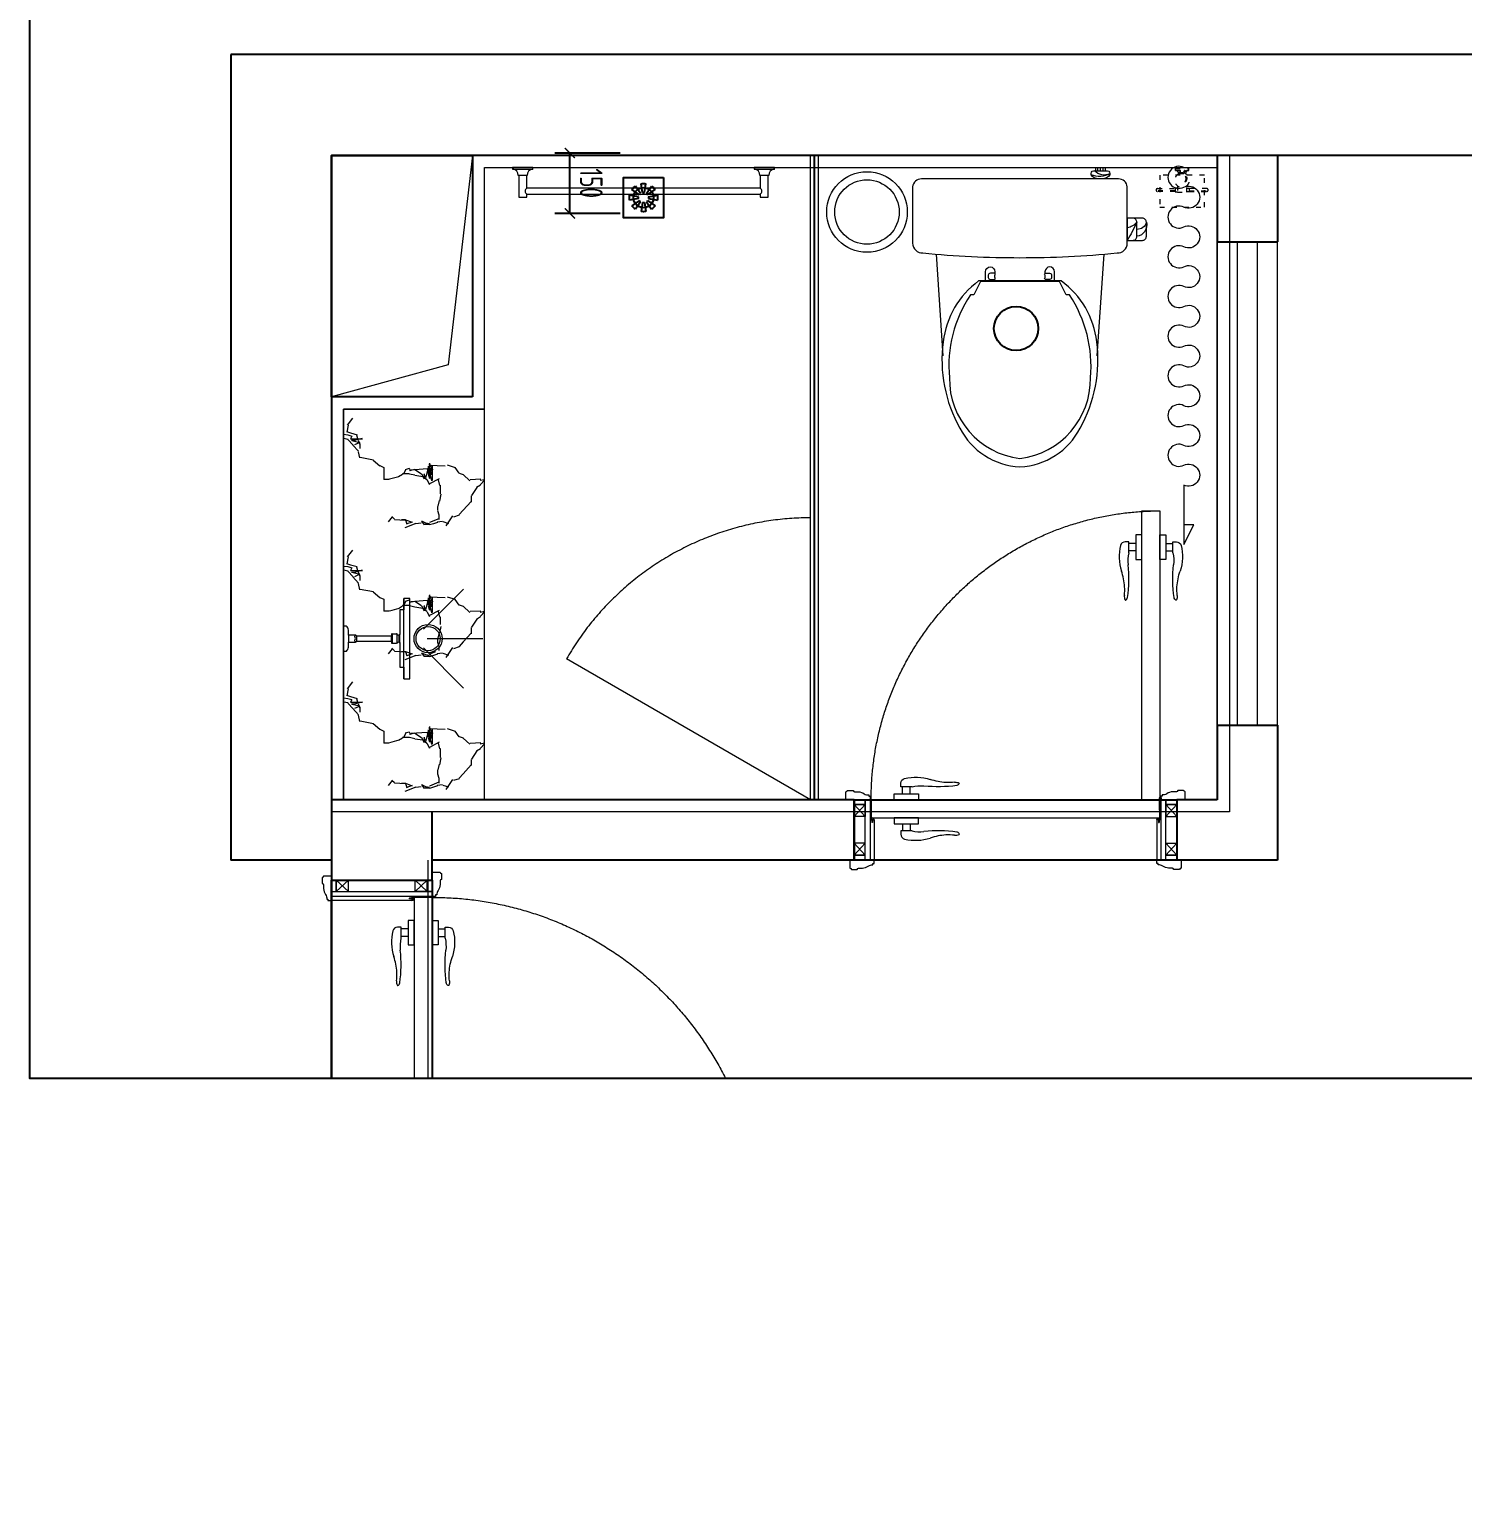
# Model space of a CAD drawing. Header units: millimetres. Extents: x 3162 to 221128, y -144913 to 11496.
# Drawn here: x 39151 to 42710, y -29052 to -25389 of the extents above; entities that cross this region are included whole.
import ezdxf
from ezdxf.xclip import XClip

# ---------------------------------------------------------------- set-up
doc = ezdxf.new("R2010")
doc.units = ezdxf.units.MM
doc.header["$LTSCALE"] = 10
doc.header["$XCLIPFRAME"] = 2
for name, pattern in [('ACAD_ISO03W100', [30, 12, -18]), ('DASH', [8.89, 6.35, -2.54]), ('DOTE', [61.468, 50.8, -5.08, 0.508, -5.08]), ('HIDDEN', [9.525, 6.35, -3.175])]:
    doc.linetypes.add(name, pattern=pattern)
doc.layers.get('Defpoints').update_dxf_attribs({"color": 250})
for name, color, linetype, lineweight in [('FC-Doorsill【门槛线】', 8, 'Continuous', 0), ('FC-Material【地坪分割线】', 138, 'Continuous', 0), ('FF-Complete【墙体完成线】', 6, 'Continuous', 0), ('FF-Curtain【平面窗帘】', 32, 'Continuous', 0), ('FF-Door【门】', 51, 'Continuous', 0), ('FF-FIXT【洁具】', 31, 'Continuous', 0), ('FF-MT【门套】', 20, 'Continuous', 0), ('FF-Win【窗】', 132, 'Continuous', 0), ('FF-【活动成品家具】', 51, 'Continuous', 0), ('Fine【细线】', 250, 'Continuous', 0), ('Hidden【虚线】', 136, 'DASH', 0), ('RC-dimensions', 44, 'Continuous', 0)]:
    doc.layers.add(name, color=color, linetype=linetype, lineweight=lineweight)
for name, color, linetype in [('SYMBOL【符号】', 136, 'Continuous'), ('WALL_NEW【新建墙体】', 4, 'Continuous'), ('WALL【墙体】', 7, 'Continuous'), ('图层5', 251, 'Continuous'), ('屋面', 4, 'Continuous')]:
    doc.layers.add(name, color=color, linetype=linetype)
doc.styles.add('尺寸标注', font='ARCHS.SHX', dxfattribs={"width": 0.8})
doc.dimstyles.new('海龙1：25', dxfattribs={"dimscale": 25, "dimtxt": 2.25, "dimasz": 1, "dimexe": 1.5, "dimexo": 1, "dimgap": 1, "dimtad": 1, "dimdec": 0, "dimrnd": 5, "dimdsep": 46, "dimtxsty": '尺寸标注', "dimblk": 'ARCHTICK', "dimblk1": 'ARCHTICK', "dimblk2": 'ARCHTICK', "dimcen": 1, "dimclrd": 44, "dimclre": 44, "dimclrt": 2, "dimadec": 0, "dimazin": 0, "dimtfac": 1, "dimtdec": 0, "dimtix": 1, "dimtmove": 2, "dimatfit": 3, "dimldrblk": 'hl_arrow2', "dimfxl": 5, "dimfxlon": 1, "dimarcsym": 0})

# ---------------------------------------------------------------- blocks, each defined once
blk = doc.blocks.new('_ArchTick')
at = {"color": 2, "linetype": 'ByBlock', "const_width": 0.15}
blk.add_lwpolyline([(-0.5, -0.5), (0.5, 0.5)], dxfattribs=at)
blk = doc.blocks.new('*D1055')
at = {"layer": 'Defpoints', "color": 0, "transparency": 16777216}
for p in [(35036.2, -23053.3), (35036.2, -23203.3), (35186.2, -23203.3)]:
    blk.add_point(p, dxfattribs=at)
at = {"layer": 'RC-dimensions', "color": 44, "lineweight": -2, "transparency": 16777216}
for p, q in [((35061.2, -23053.3), (35223.7, -23053.3)), ((35186.2, -23053.3), (35186.2, -23203.3)), ((35061.2, -23203.3), (35223.7, -23203.3))]:
    blk.add_line(p, q, dxfattribs=at)
at = {"layer": 'RC-dimensions', "color": 44, "lineweight": -2, "transparency": 16777216, "xscale": 25, "yscale": 25, "zscale": 25}
for p, rotation in [((35186.2, -23053.3), 90), ((35186.2, -23203.3), 270)]:
    blk.add_blockref('_ArchTick', p, dxfattribs=dict(at, rotation=rotation))
at = {"layer": 'RC-dimensions', "color": 2, "transparency": 16777216, "insert": (35133.1, -23128.3), "char_height": 56.25, "attachment_point": 5, "rotation": 90, "style": '尺寸标注'}
blk.add_mtext('150', dxfattribs=at)
blk = doc.blocks.new('hl_arrow2')
at = {"color": 2}
blk.add_line((-0.22, 0), (-1, 0), dxfattribs=at)
blk.add_lwpolyline([(-0.22, 0), (-0.86, -0.69), (-0.65, -0.86), (0, 0), (-0.65, 0.86), (-0.86, 0.69)], close=True, dxfattribs=at)
for points in [[(-0.86, 0.69), (-0.65, 0.86), (-0.22, 0), (0, 0)], [(-0.86, -0.69), (-0.65, -0.86), (-0.22, 0), (0, 0)]]:
    blk.add_solid(points, dxfattribs=at)
blk = doc.blocks.new('马桶平面15')
at = {"color": 251}
for p, q in [((-164.1, 735.1), (-187.7, 735.1)), ((-182.4, 735.2), (-182.4, 743.3)), ((-175.9, 735.1), (-175.9, 743.3)), ((-168.6, 743.3), (-168.6, 735.1))]:
    blk.add_line(p, q, dxfattribs=at)
for points in [[(-171.3, 714.9, 0.288575), (-152.8, 725.1, 0.464141), (-158.6, 735.1), (-164.1, 735.1), (-164.1, 743.3), (-187.7, 743.3), (-187.7, 743.3), (-187.7, 735.1), (-193.2, 735.1, 0.464141), (-199, 725.1, 0.288575), (-180.5, 714.9)], [(-61.5, 462.9), (-61.5, 484.4, -1), (-38, 484.4), (-38, 480.5)], [(109.7, 462.9), (109.7, 484.4, 1), (86.2, 484.4), (86.2, 480.5)], [(26.7, 460.2), (121.9, 460.2), (138.7, 426.6), (147.1, 426.6, -0.17108), (199.3, 221.2, -0.383832), (24.1, 20.6, -0.383832), (-151.1, 221.2, -0.17108), (-98.9, 426.6), (-90.5, 426.6), (-73.7, 460.2), (121.9, 460.2)]]:
    blk.add_lwpolyline(points, format="xyb", dxfattribs=at)
for points in [[(24.1, 519.2, -0.023855), (-216.9, 530.8, -0.42765), (-242.5, 555.3), (-242.5, 695.1, -0.382307), (-220.4, 714.9), (24.1, 714.9), (268.6, 714.9, -0.382307), (290.7, 695.1), (290.7, 555.3, -0.42765), (265.1, 530.8, -0.023855)], [(24.1, 0, -0.272339), (-125.1, 96, -0.163159), (-166.6, 310.4, -0.20934), (-78.5, 461.5), (24.1, 461.5), (126.7, 461.5, -0.20934), (214.8, 310.4, -0.163159), (173.3, 96, -0.272339)]]:
    blk.add_lwpolyline(points, format="xyb", close=True)
for points in [[(-242.5, 617.1), (-242.5, 562.2), (-279.9, 562.2, -0.414214), (-289.9, 572.2), (-289.9, 607.1, -0.414214), (-279.9, 617.1)], [(-242.5, 617.1), (-242.5, 562.2), (-256.2, 562.2, -0.414214), (-266.2, 572.2), (-266.2, 607.1, -0.414214), (-256.2, 617.1)], [(-54.5, 475.5), (-54.5, 470.3, 0.414214), (-49.5, 465.3), (-38.7, 465.3, 0.58538), (-38.5, 470.3), (-38.5, 475.5, 0.58538), (-38.7, 480.5), (-49.5, 480.5, 0.414214)], [(102.7, 475.5), (102.7, 470.3, -0.414214), (97.7, 465.3), (86.9, 465.3, -0.58538), (86.7, 470.3), (86.7, 475.5, -0.58538), (86.9, 480.5), (97.7, 480.5, -0.414214)]]:
    blk.add_lwpolyline(points, format="xyb", close=True, dxfattribs=at)
for points in [[(-184.4, 527.9), (-167.1, 275.7)], [(232.6, 527.9), (215.3, 275.7)]]:
    blk.add_lwpolyline(points)
for centre, radius, start, end in [((-185.1, 755.7), 31.4, 242.8818, 319.142), ((-173.5, 774.1), 53.1, 240.7977, 292.8926), ((-262.7, 600.1), 28.1, 165.5916, 262.7603), ((-267.7, 612.3), 22.8, 193.4235, 273.8412), ((-231.7, 638.1), 46.4, 221.9148, 256.4413), ((180.7, 814.1), 492.5, 204.8643, 210.765)]:
    blk.add_arc(centre, radius, start, end, dxfattribs=at)
blk = doc.blocks.new('花洒平面')
at = {"color": 8}
for p, q in [((0, 207.8), (0, 345.7)), ((-23.2, 198.2), (-122.7, 297.6)), ((23.2, 198.2), (122.7, 297.6)), ((100, 150), (-100, 150)), ((11, 121.4), (-11, 121.4)), ((10, 139.4), (-10, 139.4)), ((9.5, 133.4), (-9.5, 133.4)), ((7.6, 138.4), (-7.5, 138.4)), ((6, 119.4), (-6, 119.4)), ((-8.5, 12), (8.5, 12)), ((-6.5, 32), (6.5, 32))]:
    blk.add_line(p, q, dxfattribs=at)
blk.add_lwpolyline([(11, 131.4, 0.992115), (11, 133.4), (9.5, 133.4, 0.130917), (7.6, 138.4), (9.5, 138.4, 0.413995), (10, 139.4), (71.3, 139.4), (71.3, 150), (100, 150), (100, 165), (-100, 165), (-100, 150), (-71.3, 150), (-71.3, 139.4), (-10, 139.4, 0.413995), (-9.5, 138.4), (-7.5, 138.4, 0.130917), (-9.5, 133.4), (-11, 133.4, 0.992115), (-11, 131.4, 0.003958), (-11, 131.4, 0.080962), (-11, 121.4, 1), (-11, 119.4), (-6, 119.4), (-6, 32), (-6.5, 32, 0.414214), (-8.5, 30), (-8.5, 12), (-21, 12, 0.261972), (-31, 7), (-31, 0), (31, 0), (31, 7, 0.261972), (21, 12), (8.5, 12), (8.5, 30, 0.414214), (6.5, 32), (6, 32), (6, 119.4), (11, 119.4, 1), (11, 121.4, 0.080962), (11, 131.4)], format="xyb")
blk.add_lwpolyline([(8.5, 30, -0.375464), (2.6, 29, 0.238002), (-2.6, 29, -0.375464), (-8.5, 30)], format="xyb", dxfattribs=at)
for radius in [35, 30]:
    blk.add_circle((0, 210), radius, dxfattribs=at)
blk = doc.blocks.new('DOORBLK101')
blk.add_line((-0.5, 0), (0, 0.866))
at = {"color": 8, "linetype": 'HIDDEN', "ltscale": 10}
blk.add_arc((-0.5, 0), 1, 0, 60, dxfattribs=at)
blk = doc.blocks.new('海龙工具_2009110106373373')
at = {"linetype": 'ACAD_ISO03W100', "ltscale": 0.1}
for p, q in [((-16.7, 0), (16.7, 0)), ((-16.7, -5.8), (-16.7, 0)), ((16.7, -5.8), (16.7, 0)), ((-16.7, -5.8), (16.7, -5.8)), ((-9.5, -11.1), (9.5, -11.1)), ((-7.9, -13.8), (7.9, -13.8)), ((-6.9, -13.8), (-6.9, -11.1)), ((6.9, -13.8), (6.9, -11.1))]:
    blk.add_line(p, q, dxfattribs=at)
at = {"color": 8, "linetype": 'ACAD_ISO03W100', "ltscale": 0.1}
for p, q in [((-16.7, -4.4), (16.7, -4.4)), ((-6.6, -13.8), (-6.6, -11.1)), ((-6.1, -13.8), (-6.1, -11.1)), ((-2.5, -13.8), (-2.5, -11.1)), ((5.6, -13.8), (5.6, -11.1)), ((5.9, -13.8), (5.9, -11.1)), ((6.4, -13.8), (6.4, -11.1)), ((7, -33.3), (9.2, -33.3)), ((7.8, -20.3), (11.9, -22.7))]:
    blk.add_line(p, q, dxfattribs=at)
blk.add_lwpolyline([(-55.5, -96.8), (55.2, -96.8), (55.2, -17.4), (-55.5, -17.4)], close=True, dxfattribs=at)
for points in [[(-17.6, -56.1), (-64.4, -56.1)], [(-17.6, -56.7), (-64, -56.7)], [(17.6, -56.1), (64.4, -56.1)], [(17.6, -56.7), (64, -56.7)]]:
    blk.add_lwpolyline(points, dxfattribs=at)
at = {"linetype": 'ACAD_ISO03W100', "ltscale": 0.1}
for points in [[(-61.4, -51), (-17.6, -51)], [(-17.6, -57.8), (-61.4, -57.8)], [(-11.7, -49.5), (-17.6, -49.5), (-17.6, -58.8), (-11.7, -58.8)], [(-11.7, -43.8), (-11.7, -59.9), (11.7, -59.9), (11.7, -43.8)], [(11.7, -49.5), (17.6, -49.5), (17.6, -58.8), (11.7, -58.8)], [(61.4, -51), (17.6, -51)], [(17.6, -57.8), (61.4, -57.8)]]:
    blk.add_lwpolyline(points, dxfattribs=at)
for centre, radius, start, end in [((0, -30), 18.1, 116.1175, 63.8825), ((-20.9, -14.2), 11.8, 15.3828, 45.4987), ((20.9, -14.2), 11.8, 134.5013, 164.6172), ((-61.4, -54.4), 3.41, 90, 270), ((61.4, -54.4), 3.41, 270, 90)]:
    blk.add_arc(centre, radius, start, end, dxfattribs=at)
at = {"color": 8, "linetype": 'ACAD_ISO03W100', "ltscale": 0.1}
for centre, radius, start, end in [((-15.3, -11.8), 11.2, 3.7227, 32.4859), ((-22.2, -12.5), 18.8, 4.2436, 20.7431), ((14.7, -12.4), 11.2, 143.8042, 173.1553), ((16.9, -14.2), 11.8, 134.5013, 164.6172), ((21.6, -18.2), 16.8, 132.4216, 154.9263), ((0.7, -26.4), 9.31, 311.8793, 40.3803), ((0.9, -25.5), 11.4, 317.035, 14.508)]:
    blk.add_arc(centre, radius, start, end, dxfattribs=at)
blk = doc.blocks.new('海龙_05069869')
at = {"layer": 'FF-FIXT【洁具】'}
blk.add_circle((0, 0), 100, dxfattribs=at)
at = {"layer": 'FF-FIXT【洁具】', "color": 9}
blk.add_circle((0, 0), 80, dxfattribs=at)
blk = doc.blocks.new('海龙工具_毛巾架平面')
at = {"linetype": 'ByBlock', "lineweight": 0}
for p, q in [((-323.6, 0.4), (-323.6, 4.4)), ((-275.6, 0.4), (-275.6, 4.4)), ((276.4, 0.4), (276.4, 4.4)), ((324.4, 0.4), (324.4, 4.4))]:
    blk.add_line(p, q, dxfattribs=at)
for points in [[(-289.6, 66.9), (-289.6, 74.4), (-309.6, 74.4), (-309.6, 20.4)], [(310.4, 20.2), (310.4, 74.4), (290.4, 74.4), (290.4, 66.9)], [(290.4, 66.9), (-289.6, 66.9)], [(-289.6, 20.2), (-289.6, 51.9)], [(-289.6, 51.9), (290.4, 51.9)], [(290.4, 51.9), (290.4, 20.4)]]:
    blk.add_lwpolyline(points)
for points in [[(-324.6, 4.4, 0.406293), (-310.6, 20.4), (-288.6, 20.4, 0.411692), (-274.6, 4.4)], [(275.4, 4.4, 0.406293), (289.4, 20.4), (311.4, 20.4, 0.411692), (325.4, 4.4)]]:
    blk.add_lwpolyline(points, format="xyb", dxfattribs=at)
for points in [[(-274.6, 0.4), (-274.6, 4.4), (-324.6, 4.4), (-324.6, 0.4)], [(325.4, 0.4), (325.4, 4.4), (275.4, 4.4), (275.4, 0.4)]]:
    blk.add_lwpolyline(points, close=True, dxfattribs=at)
at = {"color": 250}
for centre, start, end in [((-284.3, 59.4), 125.0015, 234.9985), ((285.2, 59.4), 305.0015, 54.9985)]:
    blk.add_arc(centre, 9.16, start, end, dxfattribs=at)
blk = doc.blocks.new('卫_毛巾架')
blk.add_blockref('海龙工具_毛巾架平面', (0, -0.4))
blk = doc.blocks.new('dsfdsdgds')
at = {"layer": '图层5'}
for p, q in [((372347.6, 3771.9), (372329.2, 3784.8)), ((372350.7, 3775), (372337.8, 3793.4)), ((372355.7, 3777.1), (372351.8, 3799.2)), ((372360, 3777.1), (372363.9, 3799.2)), ((372365.1, 3775), (372377.9, 3793.4)), ((372368.2, 3771.9), (372386.5, 3784.8)), ((372345.5, 3766.9), (372323.4, 3770.8)), ((372345.5, 3762.5), (372323.4, 3758.6)), ((372347.6, 3757.5), (372329.2, 3744.6)), ((372350.7, 3754.4), (372337.8, 3736)), ((372355.7, 3752.3), (372351.8, 3730.2)), ((372360, 3752.3), (372363.9, 3730.2)), ((372365.1, 3754.4), (372377.9, 3736)), ((372368.2, 3757.5), (372386.5, 3744.6)), ((372370.2, 3766.9), (372392.3, 3770.8)), ((372370.2, 3762.5), (372392.3, 3758.6))]:
    blk.add_line(p, q, dxfattribs=at)
for radius, start, end in [(35, 125, 145), (12.6, 125, 145), (35, 80, 100), (12.6, 80, 100), (12.6, 35, 55), (35, 35, 55), (35, 170, 190), (35, 215, 235), (12.6, 170, 190), (12.6, 215, 235), (12.6, 260, 280), (12.6, 305, 325), (12.6, 350, 10), (35, 305, 325), (35, 350, 10), (35, 260, 280)]:
    blk.add_arc((372357.9, 3764.7), radius, start, end, dxfattribs=at)
at = {"layer": '屋面'}
blk.add_lwpolyline([(372307.9, 3714.7), (372407.9, 3714.7), (372407.9, 3814.7), (372307.9, 3814.7)], close=True, dxfattribs=at)
blk = doc.blocks.new('门套线03')
at = {"ltscale": 100}
blk.add_lwpolyline([(60, 0), (60, 19.7, -0.339185), (56.6, 23.1), (42, 23.1, -0.360475), (38.5, 19.7), (29.2, 19.7, 0.137802), (14.5, 14.7, -0.16589), (3.4, 11.9), (3.4, 8.7), (0, 8.7), (0, 0)], format="xyb", close=True, dxfattribs=at)
blk = doc.blocks.new('HL_Door_Hinge')
at = {"color": 0, "linetype": 'DOTE', "ltscale": 0.04}
for p, q in [((-4, 3), (4, 3)), ((0, -1), (0, 7))]:
    blk.add_line(p, q, dxfattribs=at)
at = {"color": 0, "linetype": 'DASH', "ltscale": 5}
for p, q in [((-2, -26), (-2, 0.8)), ((-0.5, -26), (-0.5, 0)), ((0.5, -26), (0.5, 0)), ((2, -26), (2, 0.8)), ((-0.5, -26), (-2, -26)), ((0.5, -26), (2, -26))]:
    blk.add_line(p, q, dxfattribs=at)
for radius in [3, 2]:
    blk.add_circle((0, 3), radius, dxfattribs=at)
blk = doc.blocks.new('HL_Door_Seal')
at = {"color": 0}
for p, q in [((5, 0), (-5, 0)), ((-1, 6), (-0.5, 6.5)), ((-1, 6), (-0.5, 6)), ((-1, 5.5), (-0.5, 6)), ((-1, 5.5), (-0.5, 5.5)), ((-1, 5), (-0.5, 5.5)), ((-1, 4.5), (-0.5, 5)), ((-1, 5), (-0.5, 5)), ((-1, 4.5), (-0.5, 4.5)), ((-1, 4), (-0.5, 4.5)), ((-1, 4), (-0.5, 4)), ((-1, 3.5), (-0.5, 4)), ((-1, 3.5), (-0.5, 3.5)), ((-1, 3), (-0.5, 3.5)), ((-1, 3), (-0.5, 3)), ((-1, 2.5), (-0.5, 3)), ((-1, 2.5), (-0.5, 2.5)), ((-1, 2), (-0.5, 2.5)), ((-1, 2), (-0.5, 2)), ((-1, 1.5), (-0.5, 2)), ((-1, 1.5), (-0.5, 1.5)), ((-1, 1), (-0.5, 1.5)), ((-1, 1), (-0.5, 1)), ((-1, 0.5), (-0.5, 1)), ((-1, 0.5), (-0.5, 0.5)), ((-1, 0), (-0.5, 0.5)), ((-0.5, 6.5), (0.5, 6.5)), ((1, 6), (0.5, 6.5)), ((1, 6), (0.5, 6)), ((1, 5.5), (0.5, 6)), ((1, 5.5), (0.5, 5.5)), ((1, 5), (0.5, 5.5)), ((1, 5), (0.5, 5)), ((1, 4.5), (0.5, 5)), ((1, 4.5), (0.5, 4.5)), ((1, 4), (0.5, 4.5)), ((1, 4), (0.5, 4)), ((1, 3.5), (0.5, 4)), ((1, 3.5), (0.5, 3.5)), ((1, 3), (0.5, 3.5)), ((1, 3), (0.5, 3)), ((1, 2.5), (0.5, 3)), ((1, 2.5), (0.5, 2.5)), ((1, 2), (0.5, 2.5)), ((1, 2), (0.5, 2)), ((1, 1.5), (0.5, 2)), ((1, 1.5), (0.5, 1.5)), ((1, 1), (0.5, 1.5)), ((1, 1), (0.5, 1)), ((1, 0.5), (0.5, 1)), ((1, 0.5), (0.5, 0.5)), ((1, 0), (0.5, 0.5))]:
    blk.add_line(p, q, dxfattribs=at)
blk.add_lwpolyline([(-3.9, -1, 0.774597), (3.9, -1)], format="xyb", close=True, dxfattribs=at)
blk.add_arc((0, 0), 5, 180, 0.0005, dxfattribs=at)
blk = doc.blocks.new('门把手02')
at = {"color": 250}
for p, q in [((-13.5, 32.2), (-13.5, 40.9)), ((-30.4, 14.6), (-15.2, 14.6)), ((-30.4, 0), (-30.4, 14.6)), ((30.4, 0), (-30.4, 0)), ((-15.2, 14.6), (19.6, 14.6)), ((-15.2, 14.6), (19.6, 14.6)), ((12.9, 32.2), (-13.5, 32.2)), ((-9.4, 14.6), (-9.4, 32.2)), ((9.4, 14.6), (9.4, 32.2)), ((19.6, 14.6), (30.4, 14.6)), ((30.4, 14.6), (30.4, 0))]:
    blk.add_line(p, q, dxfattribs=at)
at = {"color": 250, "extrusion": (0, 0, -1)}
for centre, major_axis, start_param, end_param in [((-1.3, 40.9), (-8.59, 8.59), 5.497787, 6.813202), ((23.4, -64.1), (-0.1, 120), -0.233047, 0.306451), ((107.8, 189.2), (1.8, 147), 3.194781, 3.464277), ((105.2, 172), (-91.7, 91.7), 3.813778, 3.981187), ((122.5, 24), (-13.7, 13.7), 0.647464, 1.248663), ((124, 43.6), (5.92, 5.92), 1.238085, 2.228964), ((130.6, 40.4), (-0.729, 0.729), 1.325662, 2.819982), ((12.9, 37.2), (3.58, 3.58), 2.124304, 2.356194), ((33.8, -51.4), (0, 86), -0.231441, 0.114669), ((79.3, 368.4), (-0.1, 336.3), 3.005111, 3.247916)]:
    blk.add_ellipse(centre, major_axis=major_axis, ratio=1, start_param=start_param, end_param=end_param, dxfattribs=at)
blk = doc.blocks.new('hld_1_819.978_250_门把手02_门套线03_45_0_0_3_40_0_1_1')
at = {"layer": 'FC-Doorsill【门槛线】'}
for p, q in [((-0.5, 0.1389), (0.5, 0.1389)), ((-0.5, -0.1389), (0.5, -0.1389))]:
    blk.add_line(p, q, dxfattribs=at)
at = {"layer": 'FF-Door【门】'}
blk.add_lwpolyline([(-0.4528, 0.1389), (-0.4028, 0.1389), (-0.4028, 1.0444), (-0.4528, 1.0444)], close=True, dxfattribs=at)
at = {"layer": 'FF-Door【门】', "color": 250, "linetype": 'ACAD_ISO03W100', "ltscale": 0.104167}
blk.add_lwpolyline([(-0.4528, 0.1389), (0.4528, 0.1389), (0.4528, 0.0889), (-0.4528, 0.0889)], close=True, dxfattribs=at)
at = {"layer": 'FF-Door【门】', "color": 8, "linetype": 'HIDDEN', "ltscale": 60}
blk.add_arc((-0.4528, 0.1389), 0.9056, 0, 90, dxfattribs=at)
at = {"layer": 'FF-MT【门套】', "color": 250}
for p, q in [((-0.4689, 0.1256), (-0.5, 0.0922)), ((-0.4689, 0.0922), (-0.5, 0.1256)), ((0.4689, 0.1256), (0.5, 0.0922)), ((0.4689, 0.0922), (0.5, 0.1256)), ((-0.5, -0.0922), (-0.4689, -0.1256)), ((-0.5, -0.1256), (-0.4689, -0.0922)), ((0.5, -0.0922), (0.4689, -0.1256)), ((0.5, -0.1256), (0.4689, -0.0922))]:
    blk.add_line(p, q, dxfattribs=at)
for points in [[(-0.5, 0.1389), (-0.4689, 0.1389), (-0.4689, 0.1256), (-0.5, 0.1256)], [(-0.4689, 0.1256), (-0.4689, 0.0922), (-0.5, 0.0922), (-0.5, 0.1256)], [(-0.4689, 0.1389), (-0.4556, 0.1389), (-0.4556, -0.1389), (-0.4689, -0.1389)], [(0.4689, 0.1389), (0.4556, 0.1389), (0.4556, -0.1389), (0.4689, -0.1389)], [(0.5, 0.1389), (0.4689, 0.1389), (0.4689, 0.1256), (0.5, 0.1256)], [(0.4689, 0.1256), (0.4689, 0.0922), (0.5, 0.0922), (0.5, 0.1256)], [(-0.5, -0.0922), (-0.5, -0.1256), (-0.4689, -0.1256), (-0.4689, -0.0922)], [(0.5, -0.0922), (0.5, -0.1256), (0.4689, -0.1256), (0.4689, -0.0922)], [(-0.5, -0.1389), (-0.4689, -0.1389), (-0.4689, -0.1256), (-0.5, -0.1256)], [(0.5, -0.1389), (0.4689, -0.1389), (0.4689, -0.1256), (0.5, -0.1256)]]:
    blk.add_lwpolyline(points, close=True, dxfattribs=at)
at = {"layer": 'FF-MT【门套】'}
for points in [[(-0.5, 0.1389), (-0.4556, 0.1389), (-0.4556, 0.0833), (-0.4444, 0.0833), (-0.4444, -0.1389), (-0.5, -0.1389)], [(0.5, 0.1389), (0.4556, 0.1389), (0.4556, 0.0833), (0.4444, 0.0833), (0.4444, -0.1389), (0.5, -0.1389)]]:
    blk.add_lwpolyline(points, close=True, dxfattribs=at)
at = {"layer": 'FF-Door【门】', "color": 250, "yscale": 0.001111138856807, "zscale": 0.001111138856807}
for name, p, xscale, rotation in [('门把手02', (-0.4528, 0.9444), -0.001111138856807, 90.00000000000593), ('门把手02', (-0.4028, 0.9444), 0.001111138856807, 270.0000000000178), ('HL_Door_Seal', (-0.45, 0.0833), 0.001111138856807, 180.0000000000119), ('HL_Door_Seal', (0.45, 0.0833), -0.001111138856807, 180)]:
    blk.add_blockref(name, p, dxfattribs=dict(at, xscale=xscale, rotation=rotation))
at = {"layer": 'FF-Door【门】', "color": 250, "zscale": 0.001111138856807}
for name, p, xscale, yscale in [('门把手02', (0.3556, 0.1389), -0.001111138856807, 0.001111138856807), ('HL_Door_Hinge', (-0.4542, 0.1389), 0.001111138856807, 0.001111138856807), ('门把手02', (0.3556, 0.0889), -0.001111138856807, -0.001111138856807)]:
    blk.add_blockref(name, p, dxfattribs=dict(at, xscale=xscale, yscale=yscale))
at = {"layer": 'FF-MT【门套】', "zscale": 0.001111138856807}
for p, xscale, yscale in [((-0.4556, 0.1389), -0.001111138856807, 0.001111138856807), ((0.4556, 0.1389), 0.001111138856807, 0.001111138856807), ((-0.4444, -0.1389), -0.001111138856807, -0.001111138856807), ((0.4444, -0.1389), 0.001111138856807, -0.001111138856807)]:
    blk.add_blockref('门套线03', p, dxfattribs=dict(at, xscale=xscale, yscale=yscale))
blk = doc.blocks.new('hlw_3_1200_150')
for p, q in [((-0.5, 0.0625), (0.5, 0.0625)), ((-0.5, -0.0625), (0.5, -0.0625))]:
    blk.add_line(p, q)
at = {"linetype": 'HIDDEN', "ltscale": 15}
for p, q in [((-0.5, 0.0208), (0.5, 0.0208)), ((-0.5, -0.0208), (0.5, -0.0208))]:
    blk.add_line(p, q, dxfattribs=at)
blk = doc.blocks.new('hld_1_722.134_150_门把手02_门套线03_45_0_0_3_40_0_1_1')
at = {"layer": 'FC-Doorsill【门槛线】'}
for p, q in [((-0.5, 0.0935), (0.5, 0.0935)), ((-0.5, -0.0935), (0.5, -0.0935))]:
    blk.add_line(p, q, dxfattribs=at)
at = {"layer": 'FF-Door【门】'}
blk.add_lwpolyline([(-0.447, 0.0935), (-0.3909, 0.0935), (-0.3909, 0.9875), (-0.447, 0.9875)], close=True, dxfattribs=at)
at = {"layer": 'FF-Door【门】', "color": 250, "linetype": 'ACAD_ISO03W100', "ltscale": 0.104167}
blk.add_lwpolyline([(-0.447, 0.0935), (0.447, 0.0935), (0.447, 0.0374), (-0.447, 0.0374)], close=True, dxfattribs=at)
at = {"layer": 'FF-Door【门】', "color": 8, "linetype": 'HIDDEN', "ltscale": 60}
blk.add_arc((-0.447, 0.0935), 0.894, 0, 90, dxfattribs=at)
at = {"layer": 'FF-MT【门套】', "color": 250}
for p, q in [((-0.4651, 0.0785), (-0.5, 0.0411)), ((-0.4651, 0.0411), (-0.5, 0.0785)), ((0.4651, 0.0785), (0.5, 0.0411)), ((0.4651, 0.0411), (0.5, 0.0785)), ((-0.5, -0.0411), (-0.4651, -0.0785)), ((-0.5, -0.0785), (-0.4651, -0.0411)), ((0.5, -0.0411), (0.4651, -0.0785)), ((0.5, -0.0785), (0.4651, -0.0411))]:
    blk.add_line(p, q, dxfattribs=at)
for points in [[(-0.5, 0.0935), (-0.4651, 0.0935), (-0.4651, 0.0785), (-0.5, 0.0785)], [(-0.4651, 0.0935), (-0.4501, 0.0935), (-0.4501, -0.0935), (-0.4651, -0.0935)], [(0.4651, 0.0935), (0.4501, 0.0935), (0.4501, -0.0935), (0.4651, -0.0935)], [(0.5, 0.0935), (0.4651, 0.0935), (0.4651, 0.0785), (0.5, 0.0785)], [(-0.4651, 0.0785), (-0.4651, 0.0411), (-0.5, 0.0411), (-0.5, 0.0785)], [(0.4651, 0.0785), (0.4651, 0.0411), (0.5, 0.0411), (0.5, 0.0785)], [(-0.5, -0.0411), (-0.5, -0.0785), (-0.4651, -0.0785), (-0.4651, -0.0411)], [(0.5, -0.0411), (0.5, -0.0785), (0.4651, -0.0785), (0.4651, -0.0411)], [(-0.5, -0.0935), (-0.4651, -0.0935), (-0.4651, -0.0785), (-0.5, -0.0785)], [(0.5, -0.0935), (0.4651, -0.0935), (0.4651, -0.0785), (0.5, -0.0785)]]:
    blk.add_lwpolyline(points, close=True, dxfattribs=at)
at = {"layer": 'FF-MT【门套】'}
for points in [[(-0.5, 0.0935), (-0.4501, 0.0935), (-0.4501, 0.0312), (-0.4377, 0.0312), (-0.4377, -0.0935), (-0.5, -0.0935)], [(0.5, 0.0935), (0.4501, 0.0935), (0.4501, 0.0312), (0.4377, 0.0312), (0.4377, -0.0935), (0.5, -0.0935)]]:
    blk.add_lwpolyline(points, close=True, dxfattribs=at)
at = {"layer": 'FF-Door【门】', "color": 250, "yscale": 0.001246673720702, "zscale": 0.001246673720702}
for name, p, xscale, rotation in [('门把手02', (-0.447, 0.8753), -0.001246673720702, 90.00000000000593), ('门把手02', (-0.3909, 0.8753), 0.001246673720702, 270.0000000000178), ('HL_Door_Seal', (-0.4439, 0.0312), 0.001246673720702, 180.0000000000119), ('HL_Door_Seal', (0.4439, 0.0312), -0.001246673720702, 180)]:
    blk.add_blockref(name, p, dxfattribs=dict(at, xscale=xscale, rotation=rotation))
at = {"layer": 'FF-Door【门】', "color": 250, "zscale": 0.001246673720702}
for name, p, xscale, yscale in [('门把手02', (0.3379, 0.0935), -0.001246673720702, 0.001246673720702), ('HL_Door_Hinge', (-0.4486, 0.0935), 0.001246673720702, 0.001246673720702), ('门把手02', (0.3379, 0.0374), -0.001246673720702, -0.001246673720702)]:
    blk.add_blockref(name, p, dxfattribs=dict(at, xscale=xscale, yscale=yscale))
at = {"layer": 'FF-MT【门套】', "zscale": 0.001246673720702}
for p, xscale, yscale in [((-0.4501, 0.0935), -0.001246673720702, 0.001246673720702), ((0.4501, 0.0935), 0.001246673720702, 0.001246673720702), ((-0.4377, -0.0935), -0.001246673720702, -0.001246673720702), ((0.4377, -0.0935), 0.001246673720702, -0.001246673720702)]:
    blk.add_blockref('门套线03', p, dxfattribs=dict(at, xscale=xscale, yscale=yscale))
blk = doc.blocks.new('海龙_08068901')
at = {"layer": 'FF-FIXT【洁具】'}
h = blk.add_hatch(dxfattribs=at)
h.set_pattern_fill('AA大理石深SC800', color=8, scale=700, style=0, pattern_type=2)
h.set_pattern_definition([(177.769103, (2572952.35, -1702951.014), (-700.00002183, -2.69e-05), [40.03034, -8366.3405]), (28.1136392, (2572932.35, -1702913.616), (700.0000028, 327.23196765), [26.45461, -5529.00824]), (76.6298055, (2572932.35, -1702860.636), (-1.05e-05, 327.2319275), [14.41496, -3012.71901]), (106.992819, (2572935.68, -1702837.26), (6.7e-06, 327.2319222), [11.40566, -2383.78875]), (21.8355897, (2572932.35, -1702813.89), (699.99999517, 327.2319006), [25.13679, -5253.58526]), (17.3096175, (2572935.68, -1702807.66), (700.0000145, 327.231969), [10.47438, -2189.14444]), (162.690382, (2572912.35, -1702949.46), (-700.0000325, 327.231908), [20.94876, -2178.67006]), (125.490837, (2572892.35, -1702943.22), (-4.3e-05, 327.231901), [17.22434, -1188.48149]), (162.690382, (2572882.35, -1702929.2), (-700.0000325, 327.231908), [10.47438, -2189.14444]), (136.925518, (2572872.35, -1702926.08), (-2e-05, 327.23191), [22.8165, -935.47517]), (3.3442344, (2572829.018, -1702912.058), (700.000013, 4.667e-05), [26.71214, -5582.84048]), (10.5914065, (2572812.35, -1702915.174), (1400.000031, 327.2319727), [16.95554, -3543.70772]), (0, (2572802.35, -1702915.17), (700, 327.23194), [10, -689.99994]), (103.370194, (2572932.35, -1702913.616), (-5.48e-05, 327.2319113), [14.41489, -3012.71901]), (90, (2572929, -1702899.6), (700, -4e-14), [10.90773, -316.32419]), (90, (2572929, -1702888.7), (700, -4e-14), [10.90773, -316.32419]), (78.995121, (2572929.02, -1702877.776), (-2.72e-05, 327.2319559), [17.46185, -3649.52189]), (90, (2572932.35, -1702826.35), (700, -4e-14), [12.46598, -314.76592]), (6.6658365, (2572922.35, -1702809.21), (699.9999705, 1.27e-05), [13.42411, -2805.63262]), (160.679045, (2572922.35, -1702809.21), (-699.9999937, 327.231933), [14.12908, -2952.97835]), (47.485996, (2572639.02, -1703014.9), (700.0000005, 654.4639248), [14.79793, -3092.76646]), (6.1571803, (2572649.018, -1703003.995), (2800.00001973, 327.23192843), [43.58473, -9109.2134]), (31.9352432, (2572692.35, -1702999.32), (699.9999716, 327.2319319), [11.78345, -2462.74511]), (19.3209546, (2572702.35, -1702993.09), (699.999996, 327.2319281), [14.12908, -2952.97835]), (8.8568723, (2572715.68, -1702988.41), (699.9999635, 5.46e-05), [20.24134, -2105.10111]), (30.29957, (2572735.684, -1702985.295), (700.0000166, 327.2319738), [15.44284, -3227.55244]), (61.8626245, (2572749.02, -1702977.5), (-3.7e-05, 327.231936), [14.13664, -1470.21231]), (52.9473395, (2572755.684, -1702965.038), (700.00000455, 981.6958246), [33.192334, -6937.19747]), (51.263996, (2572775.684, -1702938.55), (699.999997, 981.6958529), [15.98128, -3340.08304]), (25.054876, (2572785.68, -1702926.08), (700, -3e-06), [36.79571, -735.91427]), (47.485996, (2572819.02, -1702910.5), (700.0000005, 654.4639248), [14.79793, -3092.76646]), (31.9352432, (2572829.02, -1702899.59), (699.9999716, 327.2319319), [11.78345, -2462.74511]), (56.6470201, (2572839.018, -1702893.36), (700.0000012, 981.6958188), [24.25143, -5068.55181]), (90, (2572852.35, -1702873.1), (700, -4e-14), [15.582476, -311.64945]), (47.485996, (2572852.35, -1702857.52), (700.0000005, 654.4639248), [29.59586, -3077.96853]), (47.485996, (2572872.35, -1702835.704), (700.0000005, 654.4639248), [14.79793, -3092.76646]), (19.3209546, (2572882.35, -1702824.796), (699.999996, 327.2319281), [14.12908, -2952.97835]), (56.2378233, (2572895.684, -1702820.12), (699.99996254, 981.69585345), [29.98968, -6267.84088]), (25.054876, (2572715.68, -1702994.64), (700, -3e-06), [14.71827, -757.99171]), (80.6556929, (2572712.35, -1703014.9), (2.62e-05, 327.2319152), [20.52967, -4290.69354]), (160.679045, (2572725.684, -1703019.58), (-699.9999937, 327.231933), [14.12908, -2952.97835]), (148.064756, (2572735.68, -1703025.81), (-699.999967, 327.2319416), [11.78345, -2462.74511]), (115.424913, (2572742.35, -1703039.834), (-700.000029, 1636.1597197), [15.52817, -3245.38277]), (103.370194, (2572745.684, -1703053.86), (-5.48e-05, 327.2319113), [14.41489, -3012.71901]), (144.961427, (2572752.35, -1703058.53), (-700.0000265, 654.4638884), [8.14233, -1701.74844]), (173.334163, (2572765.684, -1703060.09), (-699.9999705, 1.88e-05), [13.42411, -2805.63262]), (158.418473, (2572809.018, -1703077.232), (-4199.99999472, 1636.15974199), [46.60026, -9739.4493]), (78.995121, (2572722.35, -1703075.674), (-2.72e-05, 327.2319559), [17.46185, -3649.52189]), (4.4550498, (2572725.684, -1703058.533), (700.0000104, 4.37e-05), [20.0606, -4192.66778]), (154.945124, (2572745.68, -1703056.97), (-700, -9e-07), [7.35917, -765.35081]), (132.514004, (2572739.02, -1703053.86), (-699.9999993, 654.463926), [14.79793, -3092.76646]), (90, (2572729, -1703042.95), (700, -4e-14), [9.34949, -317.88246]), (142.076999, (2572729.02, -1703033.6), (-700.0000235, 654.463844), [12.67686, -2649.46857]), (125.490837, (2572719.02, -1703025.81), (-4.3e-05, 327.231901), [11.48294, -1194.22296]), (99.344307, (2572712.35, -1703016.46), (-2.57e-05, 327.2319152), [20.5296, -4290.69354]), (90, (2572709, -1703014.9), (700, -4e-14), [18.69897, -308.53291]), (136.925518, (2572709.02, -1703014.9), (-2e-05, 327.23191), [18.2532, -940.03847]), (70.3775316, (2572692.35, -1703011.79), (1.97e-05, 327.231914), [9.92593, -2074.51804]), (175.54495, (2572692.35, -1703011.786), (-700.0000158, -2.36e-05), [40.1212, -4172.60718]), (148.064756, (2573289.02, -1703088.14), (-699.999967, 327.2319416), [23.56697, -2450.96166]), (35.0385725, (2573249.02, -1703083.47), (700.000032, 654.463882), [8.14233, -1701.74844]), (6.6658365, (2573265.684, -1703083.465), (699.9999705, 1.27e-05), [13.42411, -2805.63262]), (162.690382, (2573255.68, -1703091.26), (-700.0000325, 327.231908), [10.47438, -2189.14444]), (64.5750864, (2573242.35, -1703119.305), (699.9999829, 1636.1597424), [31.05627, -3229.8546]), (0, (2573249.02, -1703083.47), (700, 327.23194), [16.666664, -683.33328]), (118.137375, (2573292.35, -1703094.37), (-2.2e-05, 327.231903), [7.06832, -1477.28063]), (157.435521, (2573322.35, -1703106.84), (-699.9999875, 327.23189523), [32.48693, -6789.76837]), (136.925518, (2573329.02, -1703113.07), (-2e-05, 327.23191), [9.1266, -949.16507]), (154.945124, (2573339.02, -1703117.75), (-700, -9e-07), [11.03872, -761.67126]), (49.4476465, (2573272.35, -1703089.7), (700.0000126, 981.6957893), [10.25416, -2143.11958]), (51.263996, (2573049.02, -1702821.68), (699.999997, 981.6958529), [15.98128, -3340.08304]), (136.925518, (2573049.02, -1702821.68), (-2e-05, 327.23191), [9.1266, -949.16507]), (176.655765, (2573042.35, -1702815.447), (-700.00001707, -1.59e-05), [26.71214, -5582.84048]), (106.992819, (2573015.68, -1702813.89), (6.7e-06, 327.2319222), [11.40566, -2383.78875]), (19.3209546, (2572999.02, -1702807.655), (699.999996, 327.2319281), [14.12908, -2952.97835]), (159.49524, (2573015.684, -1702813.89), (-700.0000066, 327.2319549), [17.79407, -3718.95475]), (180, (2573025.7, -1702813.9), (-700, 327.23194), [10, -689.99994]), (22.2465213, (2572989.018, -1702802.98), (700.0000198, 327.23192524), [28.8113, -6021.55701]), (6.6658365, (2572975.684, -1702804.54), (699.9999705, 1.27e-05), [13.42411, -2805.63262]), (52.1215557, (2573145.684, -1703066.324), (700.0000225, 981.6958277), [21.71596, -4538.63158]), (78.995121, (2573159.02, -1703049.184), (-2.72e-05, 327.2319559), [17.46185, -3649.52189]), (162.690382, (2573162.35, -1703032.04), (-700.0000325, 327.231908), [10.47438, -2189.14444]), (164.332014, (2573152.35, -1703028.926), (-1399.9999669, 327.2319563), [17.30988, -3617.75911]), (104.970339, (2573135.684, -1703024.25), (-3.98e-05, 327.2319457), [12.90394, -2696.92402]), (109.622468, (2573132.35, -1703011.79), (-1.74e-05, 327.231914), [9.92593, -2074.51804]), (90, (2573129, -1703002.44), (700, -4e-14), [12.46598, -314.76592]), (25.054876, (2573129.02, -1703005.55), (700, -3e-06), [14.71827, -757.99171]), (166.844039, (2573149.02, -1703010.23), (-699.999993, 327.2319035), [20.53905, -1417.1955]), (0, (2573139.02, -1703010.23), (700, 327.23194), [10, -689.99994]), (15.667986, (2573122.35, -1703014.9), (1399.9999669, 327.2319563), [17.30988, -3617.75911]), (180, (2573139.02, -1703014.9), (-700, 327.23194), [16.666664, -683.33328]), (180, (2573152.35, -1703014.9), (-700, 327.23194), [13.333334, -686.66661]), (61.8626245, (2573149.02, -1703021.14), (-3.7e-05, 327.231936), [7.06832, -1477.28063]), (162.690382, (2573159.02, -1703024.25), (-700.0000325, 327.231908), [10.47438, -2189.14444]), (173.334163, (2573172.35, -1703025.81), (-699.9999705, 1.88e-05), [13.42411, -2805.63262]), (171.143127, (2573182.35, -1703027.37), (-699.9999743, -6e-06), [10.12067, -2115.22178]), (13.15596, (2572992.35, -1702938.55), (699.999983, 327.2319595), [13.6927, -1424.04185]), (146.796701, (2572992.35, -1702938.55), (-1400.0000003, 981.6958516), [19.91878, -4163.01753]), (118.137375, (2572975.68, -1702927.64), (-2.2e-05, 327.231903), [14.13664, -1470.21231]), (90, (2572969, -1702927.64), (700, -4e-14), [12.46598, -314.76592]), (113.162745, (2572969.02, -1702927.64), (-3.44e-05, 327.2319177), [8.47434, -1771.13755]), (75.873987, (2572959.018, -1702946.34), (699.99999423, 2945.08749146), [27.31624, -5709.08807]), (90, (2572959, -1702946.34), (700, -4e-14), [18.69897, -308.53291]), (106.992819, (2572959.02, -1702927.64), (6.7e-06, 327.2319222), [11.40566, -2383.78875]), (90, (2572955.7, -1702954.1), (700, -4e-14), [37.397934, -289.83395]), (95.3136086, (2572955.684, -1702954.13), (-1.335e-05, 327.2319124), [35.99435, -7522.8223]), (83.5762835, (2572949.018, -1702947.898), (3.255e-05, 327.23196893), [29.79375, -6226.89452]), (90, (2572949, -1702947.9), (700, -4e-14), [9.34949, -317.88246]), (76.6298055, (2572949.02, -1702938.55), (-1.05e-05, 327.2319275), [14.41496, -3012.71901]), (103.370194, (2572952.35, -1702924.524), (-5.48e-05, 327.2319113), [14.41489, -3012.71901]), (90, (2572949, -1702937), (700, -4e-14), [26.490205, -300.7417]), (133.553349, (2573252.35, -1703072.56), (-700.0000129, 654.4639115), [19.35087, -4044.33463]), (169.408593, (2573269.02, -1703075.674), (-1400.000041, 327.2319161), [16.95554, -3543.70772]), (6.6658365, (2573242.35, -1703080.35), (699.9999705, 1.27e-05), [13.42411, -2805.63262]), (66.837255, (2573242.35, -1703080.35), (-2.94e-05, 327.231945), [8.47434, -1771.13755]), (148.064756, (2573245.68, -1703060.09), (-699.999967, 327.2319416), [35.35042, -2439.17821]), (164.332014, (2573215.684, -1703041.39), (-1399.9999669, 327.2319563), [17.30988, -3617.75911]), (122.690182, (2573199.02, -1703036.72), (-699.9999866, 981.6958593), [18.51521, -3869.68155]), (160.679045, (2573189.02, -1703021.135), (-699.9999937, 327.231933), [14.12908, -2952.97835]), (169.408593, (2573175.684, -1703016.46), (-1400.000041, 327.2319161), [16.95554, -3543.70772]), (133.553349, (2573159.02, -1703013.344), (-700.0000129, 654.4639115), [19.35087, -4044.33463]), (130.552353, (2573145.68, -1702999.32), (-700.000004, 981.6957954), [20.50832, -2132.86542]), (102.074477, (2573132.35, -1702983.74), (-2.5e-05, 327.2319044), [15.93501, -3330.41737]), (169.408593, (2573129.02, -1702968.155), (-1400.000041, 327.2319161), [33.91108, -3526.75218]), (139.920946, (2573095.684, -1702961.92), (-700.0000024, 654.46388085), [21.78204, -4552.44356]), (154.945124, (2573079.02, -1702947.9), (-700, -9e-07), [11.03872, -761.67126]), (90, (2573069, -1702943.2), (700, -4e-14), [29.606696, -297.62523]), (0, (2573055.7, -1702913.6), (700, 327.23194), [13.333334, -686.66661]), (14.9560981, (2573032.35, -1702919.85), (1399.9999853, 327.2319453), [24.15147, -5047.66192]), (31.9352432, (2573022.35, -1702926.08), (699.9999716, 327.2319319), [11.78345, -2462.74511]), (61.8626245, (2573015.68, -1702938.55), (-3.7e-05, 327.231936), [14.13664, -1470.21231]), (17.3096175, (2573005.68, -1702941.66), (700.0000145, 327.231969), [10.47438, -2189.14444]), (118.137375, (2573005.68, -1702941.66), (-2.2e-05, 327.231903), [7.06832, -1477.28063]), (4.4550498, (2572962.35, -1702938.55), (700.0000104, 4.37e-05), [40.1212, -4172.60718]), (51.263996, (2572952.35, -1702951.014), (699.999997, 981.6958529), [15.98128, -3340.08304]), (0, (2573005.7, -1702927.64), (700, 327.23194), [16.666664, -683.33328]), (166.844039, (2573005.68, -1702927.64), (-699.999993, 327.2319035), [13.6927, -1424.04185]), (171.143127, (2572992.35, -1702924.52), (-699.9999743, -6e-06), [20.24134, -2105.10111]), (142.076999, (2572972.35, -1702921.41), (-700.0000235, 654.463844), [12.67686, -2649.46857]), (118.137375, (2572962.35, -1702913.62), (-2.2e-05, 327.231903), [14.13664, -1470.21231]), (90, (2572935.7, -1702846.6), (700, -4e-14), [9.34949, -317.88246]), (171.143127, (2572965.68, -1702806.1), (-699.9999743, -6e-06), [10.12067, -2115.22178]), (154.945124, (2572975.68, -1702810.77), (-700, -9e-07), [11.03872, -761.67126]), (125.490837, (2572975.68, -1702810.77), (-4.3e-05, 327.231901), [11.48294, -1194.22296]), (0, (2572955.7, -1702801.42), (700, 327.23194), [13.333334, -686.66661]), (17.3096175, (2572945.68, -1702804.54), (700.0000145, 327.231969), [10.47438, -2189.14444])])
h.paths.add_polyline_path([(3345, -75), (2995, -75), (2995, -1045), (3345, -1045)])
edge = h.paths.add_edge_path(flags=16)
edge.add_arc((3282.2, -480), 4.53, -51.0988, 31.2186, ccw=False)
edge.add_line((3285, -483.5), (3303, -483.5))
edge.add_line((3303, -483.5), (3303, -466.5))
edge.add_line((3303, -466.5), (3285, -466.5))
edge.add_arc((3286.5, -468.4), 2.45, 127.7725, 286.4761)
edge.add_arc((3291.2, -475), 5.83, 133.81, 206.7749)
edge = h.paths.add_edge_path(flags=16)
edge.add_arc((3105, -475), 30, 0, 360)
edge = h.paths.add_edge_path(flags=16)
edge.add_arc((3105, -475), 35, 0, 360)
at = {"layer": 'Defpoints'}
blk.add_line((2175, -75), (2175, -1675), dxfattribs=at)
at = {"layer": 'FF-Complete【墙体完成线】'}
for p, q in [((3135, 1675), (3135, 75)), ((1175, -1675), (1175, -1460))]:
    blk.add_line(p, q, dxfattribs=at)
blk.add_lwpolyline([(1145, -1675), (1145, -45), (3375, -45), (3375, -1075), (3025, -1075), (3025, -1675), (1145, -1675)], dxfattribs=at)
blk.add_lwpolyline([(3345, -75), (3345, -1045), (2995, -1045), (2995, -1645), (1175, -1645), (1175, -75)], close=True, dxfattribs=at)
at = {"layer": 'FF-Curtain【平面窗帘】'}
blk.add_lwpolyline([(1258.1, -1645, 1.6), (1258.1, -1595.7, -1.6), (1258.1, -1546.4, 1.6), (1258.1, -1497.1, -1.6), (1258.1, -1447.8, 1.6), (1258.1, -1398.5, -1.6), (1258.1, -1349.2, 1.6), (1258.1, -1299.9, -1.6), (1258.1, -1250.6, 1.6), (1258.1, -1201.3, -1.6), (1258.1, -1152, 1.6), (1258.1, -1102.7, -1.6), (1258.1, -1053.4, 1.6), (1258.1, -1004.1, -1.6), (1258.1, -954.8, 1.6), (1258.1, -905.5, -1.6), (1258.1, -856.2), (1258.1, -806.9), (1258.1, -757.6), (1258.1, -708.3), (1233.4, -757.6), (1258.1, -757.6)], format="xyb", dxfattribs=at)
at = {"layer": 'FF-FIXT【洁具】'}
for p, q in [((2165, -75), (2165, -1675)), ((2185, -75), (2185, -1675))]:
    blk.add_line(p, q, dxfattribs=at)
at = {"layer": 'FF-FIXT【洁具】', "color": 9}
blk.add_line((2175, -75), (2175, -1675), dxfattribs=at)
at = {"layer": 'FF-FIXT【洁具】'}
blk.add_lwpolyline([(2995, -1045), (3345, -1045), (3345, -75), (2995, -75)], close=True, dxfattribs=at)
at = {"layer": 'Fine【细线】', "color": 250}
blk.add_lwpolyline([(3025, -1675), (3085, -1155), (3375, -1075)], dxfattribs=at)
at = {"layer": 'SYMBOL【符号】'}
for centre, radius in [((1674.6, -1245), 55), ((2600, -1570), 25)]:
    blk.add_circle(centre, radius, dxfattribs=at)
at = {"layer": 'WALL_NEW【新建墙体】'}
for p, q in [((3375, -75), (3375, 1675)), ((1025, -260), (1025, 75)), ((1025, 75), (1275, 75)), ((1275, -75), (1275, 75)), ((2077.1, 75), (3125, 75)), ((2077.1, -75), (2077.1, 75)), ((1175, -260), (1175, -75)), ((1175, -75), (1275, -75)), ((2077.1, -75), (3375, -75)), ((1175, -260), (1025, -260)), ((1025, -1675), (1025, -1460)), ((1175, -1460), (1025, -1460)), ((1175, -1675), (1175, -1460)), ((1025, -1675), (1175, -1675))]:
    blk.add_line(p, q, dxfattribs=at)
for points in [[(3125, 1025), (3375, 1025), (3375, 125), (3125, 125)], [(1275, 75), (2077.1, 75), (2077.1, -75), (1275, -75)]]:
    blk.add_lwpolyline(points, close=True, dxfattribs=at)
blk.add_lwpolyline([(3375, 125), (3125, 125), (3125, -45)], dxfattribs=at)
at = {"layer": 'WALL【墙体】'}
for p, q in [((3375, -1675), (3375, 75)), ((3375, 75), (3625, 75)), ((3625, -1925), (3625, 75)), ((-3375, -1675), (3375, -1675)), ((-3625, -1925), (3625, -1925))]:
    blk.add_line(p, q, dxfattribs=at)
blk.add_lwpolyline([(3025, -1075), (3375, -1075), (3375, -1675), (3025, -1675)], close=True, dxfattribs=at)
for name, p, xscale, yscale, zscale, rotation in [('hld_1_819.978_250_门把手02_门套线03_45_0_0_3_40_0_1_1', (3250, 575), -899.9775265476128, 899.9775265476128, 899.9775265476128, 90.0000000000127), ('hld_1_722.134_150_门把手02_门套线03_45_0_0_3_40_0_1_1', (1676.1, 0), -802.1344987015764, 802.1344987015764, 802.1344987015764, 180.0000000000117)]:
    blk.add_blockref(name, p, dxfattribs=dict(xscale=xscale, yscale=yscale, zscale=zscale, rotation=rotation))
at = {"layer": 'FC-Material【地坪分割线】', "extrusion": (0, 0, -1), "zscale": -1, "rotation": 90.00000000000004}
blk.add_blockref('dsfdsdgds', (1164.7, -373927.9), dxfattribs=at)
at = {"layer": 'FF-FIXT【洁具】', "xscale": 700, "yscale": 700, "zscale": 700, "rotation": 269.9999999999997}
blk.add_blockref('DOORBLK101', (2185, -425), dxfattribs=at)
at = {"layer": 'FF-FIXT【洁具】'}
for name, p, rotation in [('花洒平面', (3345, -475), 90), ('海龙工具_2009110106373373', (1262.3, -1643.3), 180)]:
    blk.add_blockref(name, p, dxfattribs=dict(at, rotation=rotation))
at = {"layer": 'FF-FIXT【洁具】', "xscale": -1, "rotation": 180}
blk.add_blockref('马桶平面15', (1640.9, -901.7), dxfattribs=at)
at = {"layer": 'FF-FIXT【洁具】'}
blk.add_blockref('卫_毛巾架', (2599.6, -1645), dxfattribs=at)
at = {"layer": 'FF-Win【窗】', "xscale": -1200, "yscale": 1200, "zscale": 1200, "rotation": 90.00000000001727}
blk.add_blockref('hlw_3_1200_150', (1100, -860), dxfattribs=at)
at = {"layer": 'FF-【活动成品家具】'}
blk.add_blockref('海龙_05069869', (2045, -1534.3), dxfattribs=at)
at = {"layer": 'RC-dimensions'}
dim = blk.add_linear_dim(base=(2783, -1680.7), p1=(2633, -1530.7), p2=(2633, -1680.7), angle=270, dimstyle='海龙1：25', override={"dimscale": 25, "dimtxsty": '尺寸标注', "dimblk1": 'ArchTick', "dimblk2": 'ArchTick', "dimsah": 1, "dimclrt": 2}, dxfattribs=at)
dim.commit()
dim.dimension.update_dxf_attribs({"geometry": '*D1055', "text_midpoint": (2729.9, -1605.7), "insert": (-32403.3, 21522.6)})

msp = doc.modelspace()

# ---------------------------------------------------------------- linework, layer by layer
at = {"layer": 'Hidden【虚线】'}
msp.add_lwpolyline([(47401.2, -24951.8), (39151.2, -24951.8), (39151.2, -27993.4), (47401.2, -27993.4)], close=True, dxfattribs=at)

# ---------------------------------------------------------------- block references
at = {"layer": 'WALL【墙体】'}
ref = msp.add_blockref('海龙_08068901', (43276.2, -27376.8), dxfattribs=dict(at, rotation=180))
XClip(ref).set_block_clipping_path([(-4125, -2425.0000110819), (4125.0000029715, 616.5137681775)])

doc.saveas('drawing.dxf')
